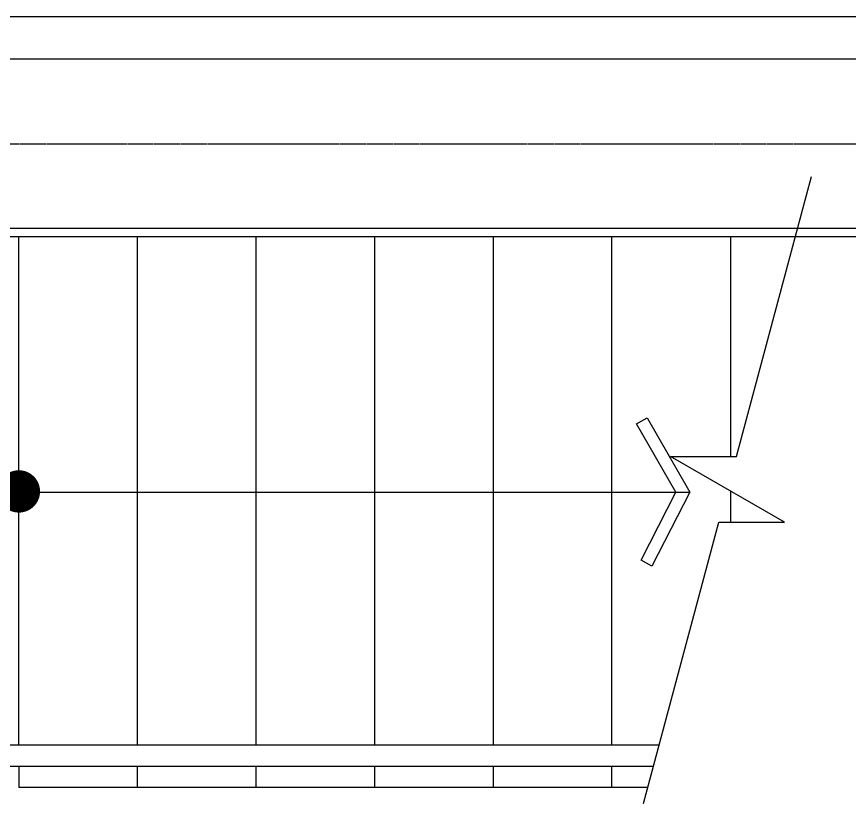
# Model space of a CAD drawing. Extents: x 152195838 to 160350639, y 364657247 to 370318102.
# Drawn here: x 157617102 to 157619067, y 364996215 to 364998072 of the extents above; entities that cross this region are included whole.
import ezdxf

# ---------------------------------------------------------------- set-up
doc = ezdxf.new("R2010")
doc.units = 0
doc.header["$MEASUREMENT"] = 0
doc.linetypes.add('CEN', pattern=[63, 60, -1, 1, -1])
for name, color, linetype in [('4A.TEC CEN 보조1', 14, 'CEN'), ('4A.TEC ELE 4', 9, 'CONTINUOUS'), ('4A.TEC IND', 7, 'CONTINUOUS'), ('4A.TEC 마감선 2', 5, 'CONTINUOUS'), ('4A.TEC 벽체 1', 2, 'CONTINUOUS'), ('4A.TEC 벽체 3', 4, 'CONTINUOUS')]:
    doc.layers.add(name, color=color, linetype=linetype)

msp = doc.modelspace()

# ---------------------------------------------------------------- linework, layer by layer
at = {"layer": '4A.TEC CEN 보조1'}
msp.add_line((157615347.0046, 364997771.8958), (157621387.0046, 364997771.8958), dxfattribs=at)
at = {"layer": '4A.TEC ELE 4', "color": 8, "ltscale": 0.3}
for p, q in [((157617107.0046, 364996351.8958), (157617107.0046, 364997551.8958)), ((157617387.0046, 364996351.8958), (157617387.0046, 364997551.8958)), ((157617667.0046, 364996351.8958), (157617667.0046, 364997551.8958)), ((157617947.0046, 364996351.8958), (157617947.0046, 364997551.8958)), ((157618227.0046, 364996351.8958), (157618227.0046, 364997551.8958)), ((157618507.0046, 364996351.8958), (157618507.0046, 364997551.8958)), ((157618617.9602, 364996351.8958), (157617007.0046, 364996351.8958)), ((157618604.5627, 364996301.8958), (157617007.0046, 364996301.8958)), ((157617107.0046, 364996301.8958), (157617107.0046, 364996251.8958)), ((157617387.0046, 364996251.8958), (157617387.0046, 364996301.8958)), ((157617667.0046, 364996251.8958), (157617667.0046, 364996301.8958)), ((157617947.0046, 364996251.8958), (157617947.0046, 364996301.8958)), ((157618591.1653, 364996251.8958), (157617107.0046, 364996251.8958))]:
    msp.add_line(p, q, dxfattribs=at)
at = {"layer": '4A.TEC ELE 4', "color": 8}
for p, q in [((157618787.0046, 364997551.8958), (157618787.0046, 364997033.679)), ((157618787.0046, 364996951.8958), (157618787.0046, 364996878.3875)), ((157618507.0046, 364996251.8958), (157618507.0046, 364996301.8958))]:
    msp.add_line(p, q, dxfattribs=at)
at = {"layer": '4A.TEC ELE 4', "color": 8, "ltscale": 0.2}
msp.add_line((157618227.0046, 364996251.8958), (157618227.0046, 364996301.8958), dxfattribs=at)
at = {"layer": '4A.TEC ELE 4', "color": 8, "ltscale": 0.3}
msp.add_lwpolyline([(157618581.2046, 364996214.7221), (157618759.0332, 364996878.3875), (157618914.3247, 364996878.3875), (157618645.352, 364997033.679), (157618800.6434, 364997033.679), (157618977.7858, 364997694.7832)], dxfattribs=at)
at = {"layer": '4A.TEC IND', "color": 8}
msp.add_line((157617107.0046, 364996949.3958), (157618691.1106, 364996949.3944), dxfattribs=at)
msp.add_lwpolyline([(157618600.9127, 364996774.782), (157618576.1335, 364996789.0883), (157618658.0716, 364996949.3947), (157618565.1706, 364997110.3038), (157618589.9498, 364997124.6101), (157618691.1105, 364996949.3947)], close=True, dxfattribs=at)
at = {"layer": '4A.TEC IND', "const_width": 50}
msp.add_lwpolyline([(157617132.0049, 364996951.102, 1), (157617082.0049, 364996951.102, 1)], format="xyb", close=True, dxfattribs=at)
at = {"layer": '4A.TEC 마감선 2'}
msp.add_line((157620967.0046, 364997551.8958), (157616847.0046, 364997551.8958), dxfattribs=at)
at = {"layer": '4A.TEC 벽체 1'}
for p, q in [((157621387.0046, 364997971.8958), (157616847.0046, 364997971.8958)), ((157620987.0046, 364997571.8958), (157616847.0046, 364997571.8958))]:
    msp.add_line(p, q, dxfattribs=at)
at = {"layer": '4A.TEC 벽체 3', "flags": 128}
msp.add_lwpolyline([(157615247.0046, 364997971.8958), (157615247.0046, 364998071.8958), (157621387.0046, 364998071.8958), (157621387.0046, 364997971.8958)], dxfattribs=at)

doc.saveas('drawing.dxf')
